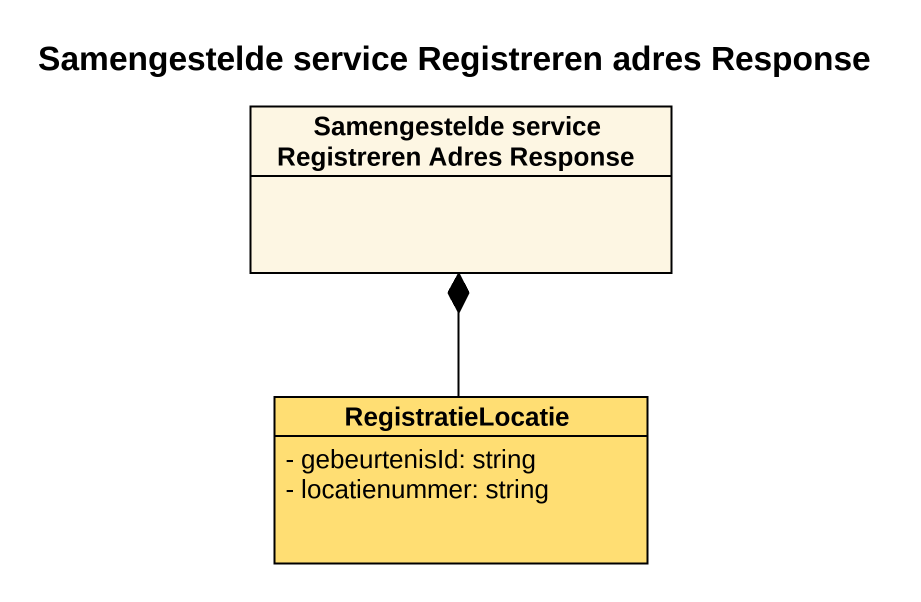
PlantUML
@startuml
title Samengestelde service Registreren adres Response
hide circle
hide empty members
skinparam classAttributeIconSize 0
class "Samengestelde service Registreren Adres Response" as Samengestelde_service
class RegistratieLocatie #FFDE73 {
  - gebeurtenisId: string
  - locatienummer: string
}
RegistratieLocatie -up-* Samengestelde_service
@enduml
